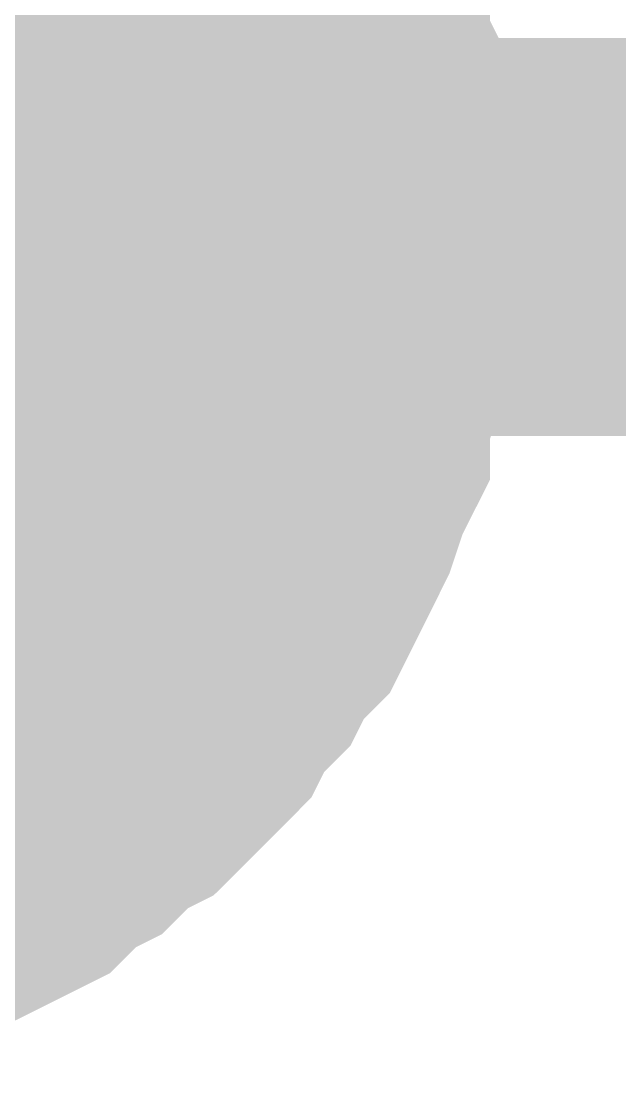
# Model space of a CAD drawing. Header units: inches. Extents: x 0 to 16.9, y 0 to 11.7.
# Drawn here: x 7.09354 to 7.1113, y 1.67719 to 1.7084 of the extents above; entities that cross this region are included whole.
import ezdxf

# ---------------------------------------------------------------- set-up
doc = ezdxf.new("R2010")
doc.units = ezdxf.units.IN
doc.header["$MEASUREMENT"] = 0
doc.layers.add('Sheet', color=255, linetype='Continuous')

msp = doc.modelspace()

# ---------------------------------------------------------------- linework, layer by layer
at = {"layer": 'Sheet'}
msp.add_lwpolyline([(7.071892, 1.702363, 0.02, 0.02, 1), (7.091892, 1.702363, 0.02, 0.02, 1)], format="xyseb", close=True, dxfattribs=at)
for points in [[(7.091133, 1.720136, 0.0039, 0.0039, 0), (7.091905, 1.71975, 0.0039, 0.0039, 0), (7.092676, 1.719365, 0.0039, 0.0039, 0), (7.093448, 1.718593, 0.0039, 0.0039, 0), (7.094219, 1.718207, 0.0039, 0.0039, 0), (7.094991, 1.717435, 0.0039, 0.0039, 0), (7.095762, 1.717049, 0.0039, 0.0039, 0), (7.096534, 1.716278, 0.0039, 0.0039, 0), (7.097305, 1.715506, 0.0039, 0.0039, 0), (7.097691, 1.714734, 0.0039, 0.0039, 0), (7.098463, 1.713963, 0.0039, 0.0039, 0), (7.098848, 1.713191, 0.0039, 0.0039, 0), (7.09962, 1.712419, 0.0039, 0.0039, 0), (7.100006, 1.711647, 0.0039, 0.0039, 0), (7.100392, 1.710876, 0.0039, 0.0039, 0), (7.100777, 1.709718, 0.0039, 0.0039, 0), (7.101163, 1.708946, 0.0039, 0.0039, 0), (7.101549, 1.708175, 0.0039, 0.0039, 0), (7.101549, 1.707017, 0.0039, 0.0039, 0), (7.101935, 1.706245, 0.0039, 0.0039, 0), (7.101935, 1.705088, 0.0039, 0.0039, 0), (7.10232, 1.70393, 0.0039, 0.0039, 0), (7.10232, 1.703159, 0.0039, 0.0039, 0), (7.10232, 1.702001, 0.0039, 0.0039, 0)], [(7.091133, 1.720136, 0.0039, 0.0039, 0), (7.091905, 1.71975, 0.0039, 0.0039, 0), (7.092676, 1.719365, 0.0039, 0.0039, 0), (7.093448, 1.718593, 0.0039, 0.0039, 0), (7.094219, 1.718207, 0.0039, 0.0039, 0), (7.094991, 1.717435, 0.0039, 0.0039, 0), (7.095762, 1.717049, 0.0039, 0.0039, 0), (7.096534, 1.716278, 0.0039, 0.0039, 0), (7.097305, 1.715506, 0.0039, 0.0039, 0), (7.097691, 1.714734, 0.0039, 0.0039, 0), (7.098463, 1.713963, 0.0039, 0.0039, 0), (7.098848, 1.713191, 0.0039, 0.0039, 0), (7.09962, 1.712419, 0.0039, 0.0039, 0), (7.100006, 1.711647, 0.0039, 0.0039, 0), (7.100392, 1.710876, 0.0039, 0.0039, 0), (7.100777, 1.709718, 0.0039, 0.0039, 0), (7.101163, 1.708946, 0.0039, 0.0039, 0), (7.101549, 1.708175, 0.0039, 0.0039, 0), (7.101549, 1.707017, 0.0039, 0.0039, 0), (7.101935, 1.706245, 0.0039, 0.0039, 0), (7.101935, 1.705088, 0.0039, 0.0039, 0), (7.10232, 1.70393, 0.0039, 0.0039, 0), (7.10232, 1.703159, 0.0039, 0.0039, 0), (7.10232, 1.702001, 0.0039, 0.0039, 0)], [(7.091133, 1.720136, 0.0039, 0.0039, 0), (7.091905, 1.71975, 0.0039, 0.0039, 0), (7.092676, 1.719365, 0.0039, 0.0039, 0), (7.093448, 1.718593, 0.0039, 0.0039, 0), (7.094219, 1.718207, 0.0039, 0.0039, 0), (7.094991, 1.717435, 0.0039, 0.0039, 0), (7.095762, 1.717049, 0.0039, 0.0039, 0), (7.096534, 1.716278, 0.0039, 0.0039, 0), (7.097305, 1.715506, 0.0039, 0.0039, 0), (7.097691, 1.714734, 0.0039, 0.0039, 0), (7.098463, 1.713963, 0.0039, 0.0039, 0), (7.098848, 1.713191, 0.0039, 0.0039, 0), (7.09962, 1.712419, 0.0039, 0.0039, 0), (7.100006, 1.711647, 0.0039, 0.0039, 0), (7.100392, 1.710876, 0.0039, 0.0039, 0), (7.100777, 1.709718, 0.0039, 0.0039, 0), (7.101163, 1.708946, 0.0039, 0.0039, 0), (7.101549, 1.708175, 0.0039, 0.0039, 0), (7.101549, 1.707017, 0.0039, 0.0039, 0), (7.101935, 1.706245, 0.0039, 0.0039, 0), (7.101935, 1.705088, 0.0039, 0.0039, 0), (7.10232, 1.70393, 0.0039, 0.0039, 0), (7.10232, 1.703159, 0.0039, 0.0039, 0), (7.10232, 1.702001, 0.0039, 0.0039, 0)], [(7.091133, 1.720136, 0.0039, 0.0039, 0), (7.091905, 1.71975, 0.0039, 0.0039, 0), (7.092676, 1.719365, 0.0039, 0.0039, 0), (7.093448, 1.718593, 0.0039, 0.0039, 0), (7.094219, 1.718207, 0.0039, 0.0039, 0), (7.094991, 1.717435, 0.0039, 0.0039, 0), (7.095762, 1.717049, 0.0039, 0.0039, 0), (7.096534, 1.716278, 0.0039, 0.0039, 0), (7.097305, 1.715506, 0.0039, 0.0039, 0), (7.097691, 1.714734, 0.0039, 0.0039, 0), (7.098463, 1.713963, 0.0039, 0.0039, 0), (7.098848, 1.713191, 0.0039, 0.0039, 0), (7.09962, 1.712419, 0.0039, 0.0039, 0), (7.100006, 1.711647, 0.0039, 0.0039, 0), (7.100392, 1.710876, 0.0039, 0.0039, 0), (7.100777, 1.709718, 0.0039, 0.0039, 0), (7.101163, 1.708946, 0.0039, 0.0039, 0), (7.101549, 1.708175, 0.0039, 0.0039, 0), (7.101549, 1.707017, 0.0039, 0.0039, 0), (7.101935, 1.706245, 0.0039, 0.0039, 0), (7.101935, 1.705088, 0.0039, 0.0039, 0), (7.10232, 1.70393, 0.0039, 0.0039, 0), (7.10232, 1.703159, 0.0039, 0.0039, 0), (7.10232, 1.702001, 0.0039, 0.0039, 0)], [(7.091133, 1.720136, 0.0039, 0.0039, 0), (7.091905, 1.71975, 0.0039, 0.0039, 0), (7.092676, 1.719365, 0.0039, 0.0039, 0), (7.093448, 1.718593, 0.0039, 0.0039, 0), (7.094219, 1.718207, 0.0039, 0.0039, 0), (7.094991, 1.717435, 0.0039, 0.0039, 0), (7.095762, 1.717049, 0.0039, 0.0039, 0), (7.096534, 1.716278, 0.0039, 0.0039, 0), (7.097305, 1.715506, 0.0039, 0.0039, 0), (7.097691, 1.714734, 0.0039, 0.0039, 0), (7.098463, 1.713963, 0.0039, 0.0039, 0), (7.098848, 1.713191, 0.0039, 0.0039, 0), (7.09962, 1.712419, 0.0039, 0.0039, 0), (7.100006, 1.711647, 0.0039, 0.0039, 0), (7.100392, 1.710876, 0.0039, 0.0039, 0), (7.100777, 1.709718, 0.0039, 0.0039, 0), (7.101163, 1.708946, 0.0039, 0.0039, 0), (7.101549, 1.708175, 0.0039, 0.0039, 0), (7.101549, 1.707017, 0.0039, 0.0039, 0), (7.101935, 1.706245, 0.0039, 0.0039, 0), (7.101935, 1.705088, 0.0039, 0.0039, 0), (7.10232, 1.70393, 0.0039, 0.0039, 0), (7.10232, 1.703159, 0.0039, 0.0039, 0), (7.10232, 1.702001, 0.0039, 0.0039, 0)], [(7.091133, 1.720136, 0.0039, 0.0039, 0), (7.091905, 1.71975, 0.0039, 0.0039, 0), (7.092676, 1.719365, 0.0039, 0.0039, 0), (7.093448, 1.718593, 0.0039, 0.0039, 0), (7.094219, 1.718207, 0.0039, 0.0039, 0), (7.094991, 1.717435, 0.0039, 0.0039, 0), (7.095762, 1.717049, 0.0039, 0.0039, 0), (7.096534, 1.716278, 0.0039, 0.0039, 0), (7.097305, 1.715506, 0.0039, 0.0039, 0), (7.097691, 1.714734, 0.0039, 0.0039, 0), (7.098463, 1.713963, 0.0039, 0.0039, 0), (7.098848, 1.713191, 0.0039, 0.0039, 0), (7.09962, 1.712419, 0.0039, 0.0039, 0), (7.100006, 1.711647, 0.0039, 0.0039, 0), (7.100392, 1.710876, 0.0039, 0.0039, 0), (7.100777, 1.709718, 0.0039, 0.0039, 0), (7.101163, 1.708946, 0.0039, 0.0039, 0), (7.101549, 1.708175, 0.0039, 0.0039, 0), (7.101549, 1.707017, 0.0039, 0.0039, 0), (7.101935, 1.706245, 0.0039, 0.0039, 0), (7.101935, 1.705088, 0.0039, 0.0039, 0), (7.10232, 1.70393, 0.0039, 0.0039, 0), (7.10232, 1.703159, 0.0039, 0.0039, 0), (7.10232, 1.702001, 0.0039, 0.0039, 0)], [(7.091133, 1.720136, 0.0039, 0.0039, 0), (7.091905, 1.71975, 0.0039, 0.0039, 0), (7.092676, 1.719365, 0.0039, 0.0039, 0), (7.093448, 1.718593, 0.0039, 0.0039, 0), (7.094219, 1.718207, 0.0039, 0.0039, 0), (7.094991, 1.717435, 0.0039, 0.0039, 0), (7.095762, 1.717049, 0.0039, 0.0039, 0), (7.096534, 1.716278, 0.0039, 0.0039, 0), (7.097305, 1.715506, 0.0039, 0.0039, 0), (7.097691, 1.714734, 0.0039, 0.0039, 0), (7.098463, 1.713963, 0.0039, 0.0039, 0), (7.098848, 1.713191, 0.0039, 0.0039, 0), (7.09962, 1.712419, 0.0039, 0.0039, 0), (7.100006, 1.711647, 0.0039, 0.0039, 0), (7.100392, 1.710876, 0.0039, 0.0039, 0), (7.100777, 1.709718, 0.0039, 0.0039, 0), (7.101163, 1.708946, 0.0039, 0.0039, 0), (7.101549, 1.708175, 0.0039, 0.0039, 0), (7.101549, 1.707017, 0.0039, 0.0039, 0), (7.101935, 1.706245, 0.0039, 0.0039, 0), (7.101935, 1.705088, 0.0039, 0.0039, 0), (7.10232, 1.70393, 0.0039, 0.0039, 0), (7.10232, 1.703159, 0.0039, 0.0039, 0), (7.10232, 1.702001, 0.0039, 0.0039, 0)], [(7.097691, 1.714734, 0.0118, 0.0118, 0), (7.098463, 1.713963, 0.0118, 0.0118, 0), (7.098848, 1.713191, 0.0118, 0.0118, 0), (7.09962, 1.712419, 0.0118, 0.0118, 0), (7.100006, 1.711647, 0.0118, 0.0118, 0), (7.100392, 1.710876, 0.0118, 0.0118, 0), (7.100777, 1.709718, 0.0118, 0.0118, 0), (7.101163, 1.708946, 0.0118, 0.0118, 0), (7.101549, 1.708175, 0.0118, 0.0118, 0), (7.101549, 1.707017, 0.0118, 0.0118, 0), (7.101935, 1.706245, 0.0118, 0.0118, 0), (7.101935, 1.705088, 0.0118, 0.0118, 0), (7.10232, 1.70393, 0.0118, 0.0118, 0), (7.10232, 1.703159, 0.0118, 0.0118, 0), (7.10232, 1.702001, 0.0118, 0.0118, 0)], [(7.097691, 1.714734, 0.0118, 0.0118, 0), (7.098463, 1.713963, 0.0118, 0.0118, 0), (7.098848, 1.713191, 0.0118, 0.0118, 0), (7.09962, 1.712419, 0.0118, 0.0118, 0), (7.100006, 1.711647, 0.0118, 0.0118, 0), (7.100392, 1.710876, 0.0118, 0.0118, 0), (7.100777, 1.709718, 0.0118, 0.0118, 0), (7.101163, 1.708946, 0.0118, 0.0118, 0), (7.101549, 1.708175, 0.0118, 0.0118, 0), (7.101549, 1.707017, 0.0118, 0.0118, 0), (7.101935, 1.706245, 0.0118, 0.0118, 0), (7.101935, 1.705088, 0.0118, 0.0118, 0), (7.10232, 1.70393, 0.0118, 0.0118, 0), (7.10232, 1.703159, 0.0118, 0.0118, 0), (7.10232, 1.702001, 0.0118, 0.0118, 0)], [(7.097691, 1.714734, 0.0118, 0.0118, 0), (7.098463, 1.713963, 0.0118, 0.0118, 0), (7.098848, 1.713191, 0.0118, 0.0118, 0), (7.09962, 1.712419, 0.0118, 0.0118, 0), (7.100006, 1.711647, 0.0118, 0.0118, 0), (7.100392, 1.710876, 0.0118, 0.0118, 0), (7.100777, 1.709718, 0.0118, 0.0118, 0), (7.101163, 1.708946, 0.0118, 0.0118, 0), (7.101549, 1.708175, 0.0118, 0.0118, 0), (7.101549, 1.707017, 0.0118, 0.0118, 0), (7.101935, 1.706245, 0.0118, 0.0118, 0), (7.101935, 1.705088, 0.0118, 0.0118, 0), (7.10232, 1.70393, 0.0118, 0.0118, 0), (7.10232, 1.703159, 0.0118, 0.0118, 0), (7.10232, 1.702001, 0.0118, 0.0118, 0)], [(7.097691, 1.714734, 0.0118, 0.0118, 0), (7.098463, 1.713963, 0.0118, 0.0118, 0), (7.098848, 1.713191, 0.0118, 0.0118, 0), (7.09962, 1.712419, 0.0118, 0.0118, 0), (7.100006, 1.711647, 0.0118, 0.0118, 0), (7.100392, 1.710876, 0.0118, 0.0118, 0), (7.100777, 1.709718, 0.0118, 0.0118, 0), (7.101163, 1.708946, 0.0118, 0.0118, 0), (7.101549, 1.708175, 0.0118, 0.0118, 0), (7.101549, 1.707017, 0.0118, 0.0118, 0), (7.101935, 1.706245, 0.0118, 0.0118, 0), (7.101935, 1.705088, 0.0118, 0.0118, 0), (7.10232, 1.70393, 0.0118, 0.0118, 0), (7.10232, 1.703159, 0.0118, 0.0118, 0), (7.10232, 1.702001, 0.0118, 0.0118, 0)], [(7.097691, 1.714734, 0.0118, 0.0118, 0), (7.098463, 1.713963, 0.0118, 0.0118, 0), (7.098848, 1.713191, 0.0118, 0.0118, 0), (7.09962, 1.712419, 0.0118, 0.0118, 0), (7.100006, 1.711647, 0.0118, 0.0118, 0), (7.100392, 1.710876, 0.0118, 0.0118, 0), (7.100777, 1.709718, 0.0118, 0.0118, 0), (7.101163, 1.708946, 0.0118, 0.0118, 0), (7.101549, 1.708175, 0.0118, 0.0118, 0), (7.101549, 1.707017, 0.0118, 0.0118, 0), (7.101935, 1.706245, 0.0118, 0.0118, 0), (7.101935, 1.705088, 0.0118, 0.0118, 0), (7.10232, 1.70393, 0.0118, 0.0118, 0), (7.10232, 1.703159, 0.0118, 0.0118, 0), (7.10232, 1.702001, 0.0118, 0.0118, 0)], [(7.097691, 1.714734, 0.0118, 0.0118, 0), (7.098463, 1.713963, 0.0118, 0.0118, 0), (7.098848, 1.713191, 0.0118, 0.0118, 0), (7.09962, 1.712419, 0.0118, 0.0118, 0), (7.100006, 1.711647, 0.0118, 0.0118, 0), (7.100392, 1.710876, 0.0118, 0.0118, 0), (7.100777, 1.709718, 0.0118, 0.0118, 0), (7.101163, 1.708946, 0.0118, 0.0118, 0), (7.101549, 1.708175, 0.0118, 0.0118, 0), (7.101549, 1.707017, 0.0118, 0.0118, 0), (7.101935, 1.706245, 0.0118, 0.0118, 0), (7.101935, 1.705088, 0.0118, 0.0118, 0), (7.10232, 1.70393, 0.0118, 0.0118, 0), (7.10232, 1.703159, 0.0118, 0.0118, 0), (7.10232, 1.702001, 0.0118, 0.0118, 0)], [(7.097691, 1.714734, 0.0118, 0.0118, 0), (7.098463, 1.713963, 0.0118, 0.0118, 0), (7.098848, 1.713191, 0.0118, 0.0118, 0), (7.09962, 1.712419, 0.0118, 0.0118, 0), (7.100006, 1.711647, 0.0118, 0.0118, 0), (7.100392, 1.710876, 0.0118, 0.0118, 0), (7.100777, 1.709718, 0.0118, 0.0118, 0), (7.101163, 1.708946, 0.0118, 0.0118, 0), (7.101549, 1.708175, 0.0118, 0.0118, 0), (7.101549, 1.707017, 0.0118, 0.0118, 0), (7.101935, 1.706245, 0.0118, 0.0118, 0), (7.101935, 1.705088, 0.0118, 0.0118, 0), (7.10232, 1.70393, 0.0118, 0.0118, 0), (7.10232, 1.703159, 0.0118, 0.0118, 0), (7.10232, 1.702001, 0.0118, 0.0118, 0)], [(7.282473, 1.702001, 0.0118, 0.0118, 0), (7.082261, 1.702001, 0.0118, 0.0118, 0)], [(7.10232, 1.702001, 0.0118, 0.0118, 0), (7.10232, 1.700844, 0.0118, 0.0118, 0), (7.10232, 1.700072, 0.0118, 0.0118, 0), (7.101935, 1.698914, 0.0118, 0.0118, 0), (7.101935, 1.698143, 0.0118, 0.0118, 0), (7.101549, 1.696985, 0.0118, 0.0118, 0), (7.101549, 1.696213, 0.0118, 0.0118, 0), (7.101163, 1.695442, 0.0118, 0.0118, 0), (7.100777, 1.694284, 0.0118, 0.0118, 0), (7.100392, 1.693512, 0.0118, 0.0118, 0), (7.100006, 1.692741, 0.0118, 0.0118, 0), (7.09962, 1.691969, 0.0118, 0.0118, 0), (7.098848, 1.691197, 0.0118, 0.0118, 0), (7.098463, 1.690425, 0.0118, 0.0118, 0), (7.097691, 1.689654, 0.0118, 0.0118, 0), (7.097305, 1.688882, 0.0118, 0.0118, 0), (7.096534, 1.68811, 0.0118, 0.0118, 0), (7.095762, 1.687339, 0.0118, 0.0118, 0), (7.094991, 1.686953, 0.0118, 0.0118, 0), (7.094219, 1.686181, 0.0118, 0.0118, 0), (7.093448, 1.685795, 0.0118, 0.0118, 0), (7.092676, 1.685024, 0.0118, 0.0118, 0), (7.091905, 1.684638, 0.0118, 0.0118, 0), (7.091133, 1.684252, 0.0118, 0.0118, 0), (7.089976, 1.683866, 0.0118, 0.0118, 0), (7.089204, 1.68348, 0.0118, 0.0118, 0), (7.088433, 1.683094, 0.0118, 0.0118, 0), (7.087275, 1.683094, 0.0118, 0.0118, 0)], [(7.10232, 1.702001, 0.0118, 0.0118, 0), (7.10232, 1.700844, 0.0118, 0.0118, 0), (7.10232, 1.700072, 0.0118, 0.0118, 0), (7.101935, 1.698914, 0.0118, 0.0118, 0), (7.101935, 1.698143, 0.0118, 0.0118, 0), (7.101549, 1.696985, 0.0118, 0.0118, 0), (7.101549, 1.696213, 0.0118, 0.0118, 0), (7.101163, 1.695442, 0.0118, 0.0118, 0), (7.100777, 1.694284, 0.0118, 0.0118, 0), (7.100392, 1.693512, 0.0118, 0.0118, 0), (7.100006, 1.692741, 0.0118, 0.0118, 0), (7.09962, 1.691969, 0.0118, 0.0118, 0), (7.098848, 1.691197, 0.0118, 0.0118, 0), (7.098463, 1.690425, 0.0118, 0.0118, 0), (7.097691, 1.689654, 0.0118, 0.0118, 0), (7.097305, 1.688882, 0.0118, 0.0118, 0), (7.096534, 1.68811, 0.0118, 0.0118, 0), (7.095762, 1.687339, 0.0118, 0.0118, 0), (7.094991, 1.686953, 0.0118, 0.0118, 0), (7.094219, 1.686181, 0.0118, 0.0118, 0), (7.093448, 1.685795, 0.0118, 0.0118, 0), (7.092676, 1.685024, 0.0118, 0.0118, 0), (7.091905, 1.684638, 0.0118, 0.0118, 0), (7.091133, 1.684252, 0.0118, 0.0118, 0), (7.089976, 1.683866, 0.0118, 0.0118, 0), (7.089204, 1.68348, 0.0118, 0.0118, 0), (7.088433, 1.683094, 0.0118, 0.0118, 0), (7.087275, 1.683094, 0.0118, 0.0118, 0)], [(7.10232, 1.702001, 0.0118, 0.0118, 0), (7.10232, 1.700844, 0.0118, 0.0118, 0), (7.10232, 1.700072, 0.0118, 0.0118, 0), (7.101935, 1.698914, 0.0118, 0.0118, 0), (7.101935, 1.698143, 0.0118, 0.0118, 0), (7.101549, 1.696985, 0.0118, 0.0118, 0), (7.101549, 1.696213, 0.0118, 0.0118, 0), (7.101163, 1.695442, 0.0118, 0.0118, 0), (7.100777, 1.694284, 0.0118, 0.0118, 0), (7.100392, 1.693512, 0.0118, 0.0118, 0), (7.100006, 1.692741, 0.0118, 0.0118, 0), (7.09962, 1.691969, 0.0118, 0.0118, 0), (7.098848, 1.691197, 0.0118, 0.0118, 0), (7.098463, 1.690425, 0.0118, 0.0118, 0), (7.097691, 1.689654, 0.0118, 0.0118, 0), (7.097305, 1.688882, 0.0118, 0.0118, 0), (7.096534, 1.68811, 0.0118, 0.0118, 0), (7.095762, 1.687339, 0.0118, 0.0118, 0), (7.094991, 1.686953, 0.0118, 0.0118, 0), (7.094219, 1.686181, 0.0118, 0.0118, 0), (7.093448, 1.685795, 0.0118, 0.0118, 0), (7.092676, 1.685024, 0.0118, 0.0118, 0), (7.091905, 1.684638, 0.0118, 0.0118, 0), (7.091133, 1.684252, 0.0118, 0.0118, 0), (7.089976, 1.683866, 0.0118, 0.0118, 0), (7.089204, 1.68348, 0.0118, 0.0118, 0), (7.088433, 1.683094, 0.0118, 0.0118, 0), (7.087275, 1.683094, 0.0118, 0.0118, 0)], [(7.10232, 1.702001, 0.0118, 0.0118, 0), (7.10232, 1.700844, 0.0118, 0.0118, 0), (7.10232, 1.700072, 0.0118, 0.0118, 0), (7.101935, 1.698914, 0.0118, 0.0118, 0), (7.101935, 1.698143, 0.0118, 0.0118, 0), (7.101549, 1.696985, 0.0118, 0.0118, 0), (7.101549, 1.696213, 0.0118, 0.0118, 0), (7.101163, 1.695442, 0.0118, 0.0118, 0), (7.100777, 1.694284, 0.0118, 0.0118, 0), (7.100392, 1.693512, 0.0118, 0.0118, 0), (7.100006, 1.692741, 0.0118, 0.0118, 0), (7.09962, 1.691969, 0.0118, 0.0118, 0), (7.098848, 1.691197, 0.0118, 0.0118, 0), (7.098463, 1.690425, 0.0118, 0.0118, 0), (7.097691, 1.689654, 0.0118, 0.0118, 0), (7.097305, 1.688882, 0.0118, 0.0118, 0), (7.096534, 1.68811, 0.0118, 0.0118, 0), (7.095762, 1.687339, 0.0118, 0.0118, 0), (7.094991, 1.686953, 0.0118, 0.0118, 0), (7.094219, 1.686181, 0.0118, 0.0118, 0), (7.093448, 1.685795, 0.0118, 0.0118, 0), (7.092676, 1.685024, 0.0118, 0.0118, 0), (7.091905, 1.684638, 0.0118, 0.0118, 0), (7.091133, 1.684252, 0.0118, 0.0118, 0), (7.089976, 1.683866, 0.0118, 0.0118, 0), (7.089204, 1.68348, 0.0118, 0.0118, 0), (7.088433, 1.683094, 0.0118, 0.0118, 0), (7.087275, 1.683094, 0.0118, 0.0118, 0)], [(7.10232, 1.702001, 0.0118, 0.0118, 0), (7.10232, 1.700844, 0.0118, 0.0118, 0), (7.10232, 1.700072, 0.0118, 0.0118, 0), (7.101935, 1.698914, 0.0118, 0.0118, 0), (7.101935, 1.698143, 0.0118, 0.0118, 0), (7.101549, 1.696985, 0.0118, 0.0118, 0), (7.101549, 1.696213, 0.0118, 0.0118, 0), (7.101163, 1.695442, 0.0118, 0.0118, 0), (7.100777, 1.694284, 0.0118, 0.0118, 0), (7.100392, 1.693512, 0.0118, 0.0118, 0), (7.100006, 1.692741, 0.0118, 0.0118, 0), (7.09962, 1.691969, 0.0118, 0.0118, 0), (7.098848, 1.691197, 0.0118, 0.0118, 0), (7.098463, 1.690425, 0.0118, 0.0118, 0), (7.097691, 1.689654, 0.0118, 0.0118, 0), (7.097305, 1.688882, 0.0118, 0.0118, 0), (7.096534, 1.68811, 0.0118, 0.0118, 0), (7.095762, 1.687339, 0.0118, 0.0118, 0), (7.094991, 1.686953, 0.0118, 0.0118, 0), (7.094219, 1.686181, 0.0118, 0.0118, 0), (7.093448, 1.685795, 0.0118, 0.0118, 0), (7.092676, 1.685024, 0.0118, 0.0118, 0), (7.091905, 1.684638, 0.0118, 0.0118, 0), (7.091133, 1.684252, 0.0118, 0.0118, 0), (7.089976, 1.683866, 0.0118, 0.0118, 0), (7.089204, 1.68348, 0.0118, 0.0118, 0), (7.088433, 1.683094, 0.0118, 0.0118, 0), (7.087275, 1.683094, 0.0118, 0.0118, 0)], [(7.10232, 1.702001, 0.0118, 0.0118, 0), (7.10232, 1.700844, 0.0118, 0.0118, 0), (7.10232, 1.700072, 0.0118, 0.0118, 0), (7.101935, 1.698914, 0.0118, 0.0118, 0), (7.101935, 1.698143, 0.0118, 0.0118, 0), (7.101549, 1.696985, 0.0118, 0.0118, 0), (7.101549, 1.696213, 0.0118, 0.0118, 0), (7.101163, 1.695442, 0.0118, 0.0118, 0), (7.100777, 1.694284, 0.0118, 0.0118, 0), (7.100392, 1.693512, 0.0118, 0.0118, 0), (7.100006, 1.692741, 0.0118, 0.0118, 0), (7.09962, 1.691969, 0.0118, 0.0118, 0), (7.098848, 1.691197, 0.0118, 0.0118, 0), (7.098463, 1.690425, 0.0118, 0.0118, 0), (7.097691, 1.689654, 0.0118, 0.0118, 0), (7.097305, 1.688882, 0.0118, 0.0118, 0), (7.096534, 1.68811, 0.0118, 0.0118, 0), (7.095762, 1.687339, 0.0118, 0.0118, 0), (7.094991, 1.686953, 0.0118, 0.0118, 0), (7.094219, 1.686181, 0.0118, 0.0118, 0), (7.093448, 1.685795, 0.0118, 0.0118, 0), (7.092676, 1.685024, 0.0118, 0.0118, 0), (7.091905, 1.684638, 0.0118, 0.0118, 0), (7.091133, 1.684252, 0.0118, 0.0118, 0), (7.089976, 1.683866, 0.0118, 0.0118, 0), (7.089204, 1.68348, 0.0118, 0.0118, 0), (7.088433, 1.683094, 0.0118, 0.0118, 0), (7.087275, 1.683094, 0.0118, 0.0118, 0)], [(7.10232, 1.702001, 0.0118, 0.0118, 0), (7.10232, 1.700844, 0.0118, 0.0118, 0), (7.10232, 1.700072, 0.0118, 0.0118, 0), (7.101935, 1.698914, 0.0118, 0.0118, 0), (7.101935, 1.698143, 0.0118, 0.0118, 0), (7.101549, 1.696985, 0.0118, 0.0118, 0), (7.101549, 1.696213, 0.0118, 0.0118, 0), (7.101163, 1.695442, 0.0118, 0.0118, 0), (7.100777, 1.694284, 0.0118, 0.0118, 0), (7.100392, 1.693512, 0.0118, 0.0118, 0), (7.100006, 1.692741, 0.0118, 0.0118, 0), (7.09962, 1.691969, 0.0118, 0.0118, 0), (7.098848, 1.691197, 0.0118, 0.0118, 0), (7.098463, 1.690425, 0.0118, 0.0118, 0), (7.097691, 1.689654, 0.0118, 0.0118, 0), (7.097305, 1.688882, 0.0118, 0.0118, 0), (7.096534, 1.68811, 0.0118, 0.0118, 0), (7.095762, 1.687339, 0.0118, 0.0118, 0), (7.094991, 1.686953, 0.0118, 0.0118, 0), (7.094219, 1.686181, 0.0118, 0.0118, 0), (7.093448, 1.685795, 0.0118, 0.0118, 0), (7.092676, 1.685024, 0.0118, 0.0118, 0), (7.091905, 1.684638, 0.0118, 0.0118, 0), (7.091133, 1.684252, 0.0118, 0.0118, 0), (7.089976, 1.683866, 0.0118, 0.0118, 0), (7.089204, 1.68348, 0.0118, 0.0118, 0), (7.088433, 1.683094, 0.0118, 0.0118, 0), (7.087275, 1.683094, 0.0118, 0.0118, 0)], [(7.10232, 1.702001, 0.0118, 0.0118, 0), (7.10232, 1.702001, 0.0118, 0.0118, 0), (7.10232, 1.702001, 0.0118, 0.0118, 0), (7.10232, 1.702001, 0.0118, 0.0118, 0), (7.10232, 1.702001, 0.0118, 0.0118, 0), (7.10232, 1.702001, 0.0118, 0.0118, 0), (7.10232, 1.702001, 0.0118, 0.0118, 0), (7.10232, 1.702001, 0.0118, 0.0118, 0), (7.10232, 1.702001, 0.0118, 0.0118, 0), (7.10232, 1.702001, 0.0118, 0.0118, 0), (7.10232, 1.702001, 0.0118, 0.0118, 0), (7.10232, 1.702001, 0.0118, 0.0118, 0), (7.10232, 1.702001, 0.0118, 0.0118, 0), (7.10232, 1.702001, 0.0118, 0.0118, 0), (7.10232, 1.702001, 0.0118, 0.0118, 0), (7.10232, 1.702001, 0.0118, 0.0118, 0), (7.10232, 1.702001, 0.0118, 0.0118, 0), (7.10232, 1.702001, 0.0118, 0.0118, 0), (7.10232, 1.702001, 0.0118, 0.0118, 0), (7.10232, 1.702001, 0.0118, 0.0118, 0), (7.10232, 1.702001, 0.0118, 0.0118, 0), (7.10232, 1.702001, 0.0118, 0.0118, 0), (7.10232, 1.702001, 0.0118, 0.0118, 0), (7.10232, 1.702001, 0.0118, 0.0118, 0), (7.10232, 1.702001, 0.0118, 0.0118, 0), (7.10232, 1.702001, 0.0118, 0.0118, 0), (7.10232, 1.702001, 0.0118, 0.0118, 0), (7.10232, 1.702001, 0.0118, 0.0118, 0), (7.10232, 1.702001, 0.0118, 0.0118, 0), (7.10232, 1.702001, 0.0118, 0.0118, 0), (7.10232, 1.702001, 0.0118, 0.0118, 0), (7.10232, 1.702001, 0.0118, 0.0118, 0), (7.10232, 1.702001, 0.0118, 0.0118, 0)], [(7.10232, 1.702001, 0.0118, 0.0118, 0), (7.10232, 1.702001, 0.0118, 0.0118, 0)], [(7.10232, 1.702001, 0.0118, 0.0118, 0), (7.10232, 1.702001, 0.0118, 0.0118, 0), (7.10232, 1.702001, 0.0118, 0.0118, 0), (7.10232, 1.702001, 0.0118, 0.0118, 0), (7.10232, 1.702001, 0.0118, 0.0118, 0), (7.10232, 1.702001, 0.0118, 0.0118, 0), (7.10232, 1.702001, 0.0118, 0.0118, 0), (7.10232, 1.702001, 0.0118, 0.0118, 0), (7.10232, 1.702001, 0.0118, 0.0118, 0), (7.10232, 1.702001, 0.0118, 0.0118, 0), (7.10232, 1.702001, 0.0118, 0.0118, 0), (7.10232, 1.702001, 0.0118, 0.0118, 0), (7.10232, 1.702001, 0.0118, 0.0118, 0), (7.10232, 1.702001, 0.0118, 0.0118, 0), (7.10232, 1.702001, 0.0118, 0.0118, 0), (7.10232, 1.702001, 0.0118, 0.0118, 0), (7.10232, 1.702001, 0.0118, 0.0118, 0), (7.10232, 1.702001, 0.0118, 0.0118, 0), (7.10232, 1.702001, 0.0118, 0.0118, 0), (7.10232, 1.702001, 0.0118, 0.0118, 0), (7.10232, 1.702001, 0.0118, 0.0118, 0), (7.10232, 1.702001, 0.0118, 0.0118, 0), (7.10232, 1.702001, 0.0118, 0.0118, 0), (7.10232, 1.702001, 0.0118, 0.0118, 0), (7.10232, 1.702001, 0.0118, 0.0118, 0), (7.10232, 1.702001, 0.0118, 0.0118, 0), (7.10232, 1.702001, 0.0118, 0.0118, 0), (7.10232, 1.702001, 0.0118, 0.0118, 0), (7.10232, 1.702001, 0.0118, 0.0118, 0), (7.10232, 1.702001, 0.0118, 0.0118, 0), (7.10232, 1.702001, 0.0118, 0.0118, 0), (7.10232, 1.702001, 0.0118, 0.0118, 0), (7.10232, 1.702001, 0.0118, 0.0118, 0)], [(7.10232, 1.702001, 0.0118, 0.0118, 0), (7.10232, 1.702001, 0.0118, 0.0118, 0)], [(7.10232, 1.702001, 0.0118, 0.0118, 0), (7.10232, 1.702001, 0.0118, 0.0118, 0), (7.10232, 1.702001, 0.0118, 0.0118, 0), (7.10232, 1.702001, 0.0118, 0.0118, 0), (7.10232, 1.702001, 0.0118, 0.0118, 0), (7.10232, 1.702001, 0.0118, 0.0118, 0), (7.10232, 1.702001, 0.0118, 0.0118, 0), (7.10232, 1.702001, 0.0118, 0.0118, 0), (7.10232, 1.702001, 0.0118, 0.0118, 0), (7.10232, 1.702001, 0.0118, 0.0118, 0), (7.10232, 1.702001, 0.0118, 0.0118, 0), (7.10232, 1.702001, 0.0118, 0.0118, 0), (7.10232, 1.702001, 0.0118, 0.0118, 0), (7.10232, 1.702001, 0.0118, 0.0118, 0), (7.10232, 1.702001, 0.0118, 0.0118, 0), (7.10232, 1.702001, 0.0118, 0.0118, 0), (7.10232, 1.702001, 0.0118, 0.0118, 0), (7.10232, 1.702001, 0.0118, 0.0118, 0), (7.10232, 1.702001, 0.0118, 0.0118, 0), (7.10232, 1.702001, 0.0118, 0.0118, 0), (7.10232, 1.702001, 0.0118, 0.0118, 0), (7.10232, 1.702001, 0.0118, 0.0118, 0), (7.10232, 1.702001, 0.0118, 0.0118, 0), (7.10232, 1.702001, 0.0118, 0.0118, 0), (7.10232, 1.702001, 0.0118, 0.0118, 0), (7.10232, 1.702001, 0.0118, 0.0118, 0), (7.10232, 1.702001, 0.0118, 0.0118, 0), (7.10232, 1.702001, 0.0118, 0.0118, 0), (7.10232, 1.702001, 0.0118, 0.0118, 0), (7.10232, 1.702001, 0.0118, 0.0118, 0), (7.10232, 1.702001, 0.0118, 0.0118, 0), (7.10232, 1.702001, 0.0118, 0.0118, 0), (7.10232, 1.702001, 0.0118, 0.0118, 0)], [(7.10232, 1.702001, 0.0118, 0.0118, 0), (7.10232, 1.702001, 0.0118, 0.0118, 0)], [(7.10232, 1.702001, 0.0118, 0.0118, 0), (7.10232, 1.702001, 0.0118, 0.0118, 0), (7.10232, 1.702001, 0.0118, 0.0118, 0), (7.10232, 1.702001, 0.0118, 0.0118, 0), (7.10232, 1.702001, 0.0118, 0.0118, 0), (7.10232, 1.702001, 0.0118, 0.0118, 0), (7.10232, 1.702001, 0.0118, 0.0118, 0), (7.10232, 1.702001, 0.0118, 0.0118, 0), (7.10232, 1.702001, 0.0118, 0.0118, 0), (7.10232, 1.702001, 0.0118, 0.0118, 0), (7.10232, 1.702001, 0.0118, 0.0118, 0), (7.10232, 1.702001, 0.0118, 0.0118, 0), (7.10232, 1.702001, 0.0118, 0.0118, 0), (7.10232, 1.702001, 0.0118, 0.0118, 0), (7.10232, 1.702001, 0.0118, 0.0118, 0), (7.10232, 1.702001, 0.0118, 0.0118, 0), (7.10232, 1.702001, 0.0118, 0.0118, 0), (7.10232, 1.702001, 0.0118, 0.0118, 0), (7.10232, 1.702001, 0.0118, 0.0118, 0), (7.10232, 1.702001, 0.0118, 0.0118, 0), (7.10232, 1.702001, 0.0118, 0.0118, 0), (7.10232, 1.702001, 0.0118, 0.0118, 0), (7.10232, 1.702001, 0.0118, 0.0118, 0), (7.10232, 1.702001, 0.0118, 0.0118, 0), (7.10232, 1.702001, 0.0118, 0.0118, 0), (7.10232, 1.702001, 0.0118, 0.0118, 0), (7.10232, 1.702001, 0.0118, 0.0118, 0), (7.10232, 1.702001, 0.0118, 0.0118, 0), (7.10232, 1.702001, 0.0118, 0.0118, 0), (7.10232, 1.702001, 0.0118, 0.0118, 0), (7.10232, 1.702001, 0.0118, 0.0118, 0), (7.10232, 1.702001, 0.0118, 0.0118, 0), (7.10232, 1.702001, 0.0118, 0.0118, 0)], [(7.10232, 1.702001, 0.0118, 0.0118, 0), (7.10232, 1.702001, 0.0118, 0.0118, 0)], [(7.10232, 1.702001, 0.0118, 0.0118, 0), (7.10232, 1.702001, 0.0118, 0.0118, 0), (7.10232, 1.702001, 0.0118, 0.0118, 0), (7.10232, 1.702001, 0.0118, 0.0118, 0), (7.10232, 1.702001, 0.0118, 0.0118, 0), (7.10232, 1.702001, 0.0118, 0.0118, 0), (7.10232, 1.702001, 0.0118, 0.0118, 0), (7.10232, 1.702001, 0.0118, 0.0118, 0), (7.10232, 1.702001, 0.0118, 0.0118, 0), (7.10232, 1.702001, 0.0118, 0.0118, 0), (7.10232, 1.702001, 0.0118, 0.0118, 0), (7.10232, 1.702001, 0.0118, 0.0118, 0), (7.10232, 1.702001, 0.0118, 0.0118, 0), (7.10232, 1.702001, 0.0118, 0.0118, 0), (7.10232, 1.702001, 0.0118, 0.0118, 0), (7.10232, 1.702001, 0.0118, 0.0118, 0), (7.10232, 1.702001, 0.0118, 0.0118, 0), (7.10232, 1.702001, 0.0118, 0.0118, 0), (7.10232, 1.702001, 0.0118, 0.0118, 0), (7.10232, 1.702001, 0.0118, 0.0118, 0), (7.10232, 1.702001, 0.0118, 0.0118, 0), (7.10232, 1.702001, 0.0118, 0.0118, 0), (7.10232, 1.702001, 0.0118, 0.0118, 0), (7.10232, 1.702001, 0.0118, 0.0118, 0), (7.10232, 1.702001, 0.0118, 0.0118, 0), (7.10232, 1.702001, 0.0118, 0.0118, 0), (7.10232, 1.702001, 0.0118, 0.0118, 0), (7.10232, 1.702001, 0.0118, 0.0118, 0), (7.10232, 1.702001, 0.0118, 0.0118, 0), (7.10232, 1.702001, 0.0118, 0.0118, 0), (7.10232, 1.702001, 0.0118, 0.0118, 0), (7.10232, 1.702001, 0.0118, 0.0118, 0), (7.10232, 1.702001, 0.0118, 0.0118, 0)], [(7.10232, 1.702001, 0.0118, 0.0118, 0), (7.10232, 1.702001, 0.0118, 0.0118, 0)], [(7.10232, 1.702001, 0.0118, 0.0118, 0), (7.10232, 1.702001, 0.0118, 0.0118, 0), (7.10232, 1.702001, 0.0118, 0.0118, 0), (7.10232, 1.702001, 0.0118, 0.0118, 0), (7.10232, 1.702001, 0.0118, 0.0118, 0), (7.10232, 1.702001, 0.0118, 0.0118, 0), (7.10232, 1.702001, 0.0118, 0.0118, 0), (7.10232, 1.702001, 0.0118, 0.0118, 0), (7.10232, 1.702001, 0.0118, 0.0118, 0), (7.10232, 1.702001, 0.0118, 0.0118, 0), (7.10232, 1.702001, 0.0118, 0.0118, 0), (7.10232, 1.702001, 0.0118, 0.0118, 0), (7.10232, 1.702001, 0.0118, 0.0118, 0), (7.10232, 1.702001, 0.0118, 0.0118, 0), (7.10232, 1.702001, 0.0118, 0.0118, 0), (7.10232, 1.702001, 0.0118, 0.0118, 0), (7.10232, 1.702001, 0.0118, 0.0118, 0), (7.10232, 1.702001, 0.0118, 0.0118, 0), (7.10232, 1.702001, 0.0118, 0.0118, 0), (7.10232, 1.702001, 0.0118, 0.0118, 0), (7.10232, 1.702001, 0.0118, 0.0118, 0), (7.10232, 1.702001, 0.0118, 0.0118, 0), (7.10232, 1.702001, 0.0118, 0.0118, 0), (7.10232, 1.702001, 0.0118, 0.0118, 0), (7.10232, 1.702001, 0.0118, 0.0118, 0), (7.10232, 1.702001, 0.0118, 0.0118, 0), (7.10232, 1.702001, 0.0118, 0.0118, 0), (7.10232, 1.702001, 0.0118, 0.0118, 0), (7.10232, 1.702001, 0.0118, 0.0118, 0), (7.10232, 1.702001, 0.0118, 0.0118, 0), (7.10232, 1.702001, 0.0118, 0.0118, 0), (7.10232, 1.702001, 0.0118, 0.0118, 0), (7.10232, 1.702001, 0.0118, 0.0118, 0)], [(7.10232, 1.702001, 0.0118, 0.0118, 0), (7.10232, 1.702001, 0.0118, 0.0118, 0)], [(7.10232, 1.702001, 0.0118, 0.0118, 0), (7.10232, 1.702001, 0.0118, 0.0118, 0), (7.10232, 1.702001, 0.0118, 0.0118, 0), (7.10232, 1.702001, 0.0118, 0.0118, 0), (7.10232, 1.702001, 0.0118, 0.0118, 0), (7.10232, 1.702001, 0.0118, 0.0118, 0), (7.10232, 1.702001, 0.0118, 0.0118, 0), (7.10232, 1.702001, 0.0118, 0.0118, 0), (7.10232, 1.702001, 0.0118, 0.0118, 0), (7.10232, 1.702001, 0.0118, 0.0118, 0), (7.10232, 1.702001, 0.0118, 0.0118, 0), (7.10232, 1.702001, 0.0118, 0.0118, 0), (7.10232, 1.702001, 0.0118, 0.0118, 0), (7.10232, 1.702001, 0.0118, 0.0118, 0), (7.10232, 1.702001, 0.0118, 0.0118, 0), (7.10232, 1.702001, 0.0118, 0.0118, 0), (7.10232, 1.702001, 0.0118, 0.0118, 0), (7.10232, 1.702001, 0.0118, 0.0118, 0), (7.10232, 1.702001, 0.0118, 0.0118, 0), (7.10232, 1.702001, 0.0118, 0.0118, 0), (7.10232, 1.702001, 0.0118, 0.0118, 0), (7.10232, 1.702001, 0.0118, 0.0118, 0), (7.10232, 1.702001, 0.0118, 0.0118, 0), (7.10232, 1.702001, 0.0118, 0.0118, 0), (7.10232, 1.702001, 0.0118, 0.0118, 0), (7.10232, 1.702001, 0.0118, 0.0118, 0), (7.10232, 1.702001, 0.0118, 0.0118, 0), (7.10232, 1.702001, 0.0118, 0.0118, 0), (7.10232, 1.702001, 0.0118, 0.0118, 0), (7.10232, 1.702001, 0.0118, 0.0118, 0), (7.10232, 1.702001, 0.0118, 0.0118, 0), (7.10232, 1.702001, 0.0118, 0.0118, 0), (7.10232, 1.702001, 0.0118, 0.0118, 0)], [(7.10232, 1.702001, 0.0118, 0.0118, 0), (7.10232, 1.702001, 0.0118, 0.0118, 0)], [(7.10232, 1.702001, 0.0039, 0.0039, 0), (7.10232, 1.700844, 0.0039, 0.0039, 0), (7.10232, 1.700072, 0.0039, 0.0039, 0), (7.101935, 1.698914, 0.0039, 0.0039, 0), (7.101935, 1.698143, 0.0039, 0.0039, 0), (7.101549, 1.696985, 0.0039, 0.0039, 0), (7.101549, 1.696213, 0.0039, 0.0039, 0), (7.101163, 1.695442, 0.0039, 0.0039, 0), (7.100777, 1.694284, 0.0039, 0.0039, 0), (7.100392, 1.693512, 0.0039, 0.0039, 0), (7.100006, 1.692741, 0.0039, 0.0039, 0), (7.09962, 1.691969, 0.0039, 0.0039, 0), (7.098848, 1.691197, 0.0039, 0.0039, 0), (7.098463, 1.690425, 0.0039, 0.0039, 0), (7.097691, 1.689654, 0.0039, 0.0039, 0), (7.097305, 1.688882, 0.0039, 0.0039, 0), (7.096534, 1.68811, 0.0039, 0.0039, 0), (7.095762, 1.687339, 0.0039, 0.0039, 0), (7.094991, 1.686953, 0.0039, 0.0039, 0), (7.094219, 1.686181, 0.0039, 0.0039, 0), (7.093448, 1.685795, 0.0039, 0.0039, 0), (7.092676, 1.685024, 0.0039, 0.0039, 0), (7.091905, 1.684638, 0.0039, 0.0039, 0), (7.091133, 1.684252, 0.0039, 0.0039, 0)], [(7.10232, 1.702001, 0.0039, 0.0039, 0), (7.10232, 1.700844, 0.0039, 0.0039, 0), (7.10232, 1.700072, 0.0039, 0.0039, 0), (7.101935, 1.698914, 0.0039, 0.0039, 0), (7.101935, 1.698143, 0.0039, 0.0039, 0), (7.101549, 1.696985, 0.0039, 0.0039, 0), (7.101549, 1.696213, 0.0039, 0.0039, 0), (7.101163, 1.695442, 0.0039, 0.0039, 0), (7.100777, 1.694284, 0.0039, 0.0039, 0), (7.100392, 1.693512, 0.0039, 0.0039, 0), (7.100006, 1.692741, 0.0039, 0.0039, 0), (7.09962, 1.691969, 0.0039, 0.0039, 0), (7.098848, 1.691197, 0.0039, 0.0039, 0), (7.098463, 1.690425, 0.0039, 0.0039, 0), (7.097691, 1.689654, 0.0039, 0.0039, 0), (7.097305, 1.688882, 0.0039, 0.0039, 0), (7.096534, 1.68811, 0.0039, 0.0039, 0), (7.095762, 1.687339, 0.0039, 0.0039, 0), (7.094991, 1.686953, 0.0039, 0.0039, 0), (7.094219, 1.686181, 0.0039, 0.0039, 0), (7.093448, 1.685795, 0.0039, 0.0039, 0), (7.092676, 1.685024, 0.0039, 0.0039, 0), (7.091905, 1.684638, 0.0039, 0.0039, 0), (7.091133, 1.684252, 0.0039, 0.0039, 0)], [(7.10232, 1.702001, 0.0039, 0.0039, 0), (7.10232, 1.700844, 0.0039, 0.0039, 0), (7.10232, 1.700072, 0.0039, 0.0039, 0), (7.101935, 1.698914, 0.0039, 0.0039, 0), (7.101935, 1.698143, 0.0039, 0.0039, 0), (7.101549, 1.696985, 0.0039, 0.0039, 0), (7.101549, 1.696213, 0.0039, 0.0039, 0), (7.101163, 1.695442, 0.0039, 0.0039, 0), (7.100777, 1.694284, 0.0039, 0.0039, 0), (7.100392, 1.693512, 0.0039, 0.0039, 0), (7.100006, 1.692741, 0.0039, 0.0039, 0), (7.09962, 1.691969, 0.0039, 0.0039, 0), (7.098848, 1.691197, 0.0039, 0.0039, 0), (7.098463, 1.690425, 0.0039, 0.0039, 0), (7.097691, 1.689654, 0.0039, 0.0039, 0), (7.097305, 1.688882, 0.0039, 0.0039, 0), (7.096534, 1.68811, 0.0039, 0.0039, 0), (7.095762, 1.687339, 0.0039, 0.0039, 0), (7.094991, 1.686953, 0.0039, 0.0039, 0), (7.094219, 1.686181, 0.0039, 0.0039, 0), (7.093448, 1.685795, 0.0039, 0.0039, 0), (7.092676, 1.685024, 0.0039, 0.0039, 0), (7.091905, 1.684638, 0.0039, 0.0039, 0), (7.091133, 1.684252, 0.0039, 0.0039, 0)], [(7.10232, 1.702001, 0.0039, 0.0039, 0), (7.10232, 1.700844, 0.0039, 0.0039, 0), (7.10232, 1.700072, 0.0039, 0.0039, 0), (7.101935, 1.698914, 0.0039, 0.0039, 0), (7.101935, 1.698143, 0.0039, 0.0039, 0), (7.101549, 1.696985, 0.0039, 0.0039, 0), (7.101549, 1.696213, 0.0039, 0.0039, 0), (7.101163, 1.695442, 0.0039, 0.0039, 0), (7.100777, 1.694284, 0.0039, 0.0039, 0), (7.100392, 1.693512, 0.0039, 0.0039, 0), (7.100006, 1.692741, 0.0039, 0.0039, 0), (7.09962, 1.691969, 0.0039, 0.0039, 0), (7.098848, 1.691197, 0.0039, 0.0039, 0), (7.098463, 1.690425, 0.0039, 0.0039, 0), (7.097691, 1.689654, 0.0039, 0.0039, 0), (7.097305, 1.688882, 0.0039, 0.0039, 0), (7.096534, 1.68811, 0.0039, 0.0039, 0), (7.095762, 1.687339, 0.0039, 0.0039, 0), (7.094991, 1.686953, 0.0039, 0.0039, 0), (7.094219, 1.686181, 0.0039, 0.0039, 0), (7.093448, 1.685795, 0.0039, 0.0039, 0), (7.092676, 1.685024, 0.0039, 0.0039, 0), (7.091905, 1.684638, 0.0039, 0.0039, 0), (7.091133, 1.684252, 0.0039, 0.0039, 0)], [(7.10232, 1.702001, 0.0039, 0.0039, 0), (7.10232, 1.700844, 0.0039, 0.0039, 0), (7.10232, 1.700072, 0.0039, 0.0039, 0), (7.101935, 1.698914, 0.0039, 0.0039, 0), (7.101935, 1.698143, 0.0039, 0.0039, 0), (7.101549, 1.696985, 0.0039, 0.0039, 0), (7.101549, 1.696213, 0.0039, 0.0039, 0), (7.101163, 1.695442, 0.0039, 0.0039, 0), (7.100777, 1.694284, 0.0039, 0.0039, 0), (7.100392, 1.693512, 0.0039, 0.0039, 0), (7.100006, 1.692741, 0.0039, 0.0039, 0), (7.09962, 1.691969, 0.0039, 0.0039, 0), (7.098848, 1.691197, 0.0039, 0.0039, 0), (7.098463, 1.690425, 0.0039, 0.0039, 0), (7.097691, 1.689654, 0.0039, 0.0039, 0), (7.097305, 1.688882, 0.0039, 0.0039, 0), (7.096534, 1.68811, 0.0039, 0.0039, 0), (7.095762, 1.687339, 0.0039, 0.0039, 0), (7.094991, 1.686953, 0.0039, 0.0039, 0), (7.094219, 1.686181, 0.0039, 0.0039, 0), (7.093448, 1.685795, 0.0039, 0.0039, 0), (7.092676, 1.685024, 0.0039, 0.0039, 0), (7.091905, 1.684638, 0.0039, 0.0039, 0), (7.091133, 1.684252, 0.0039, 0.0039, 0)], [(7.10232, 1.702001, 0.0039, 0.0039, 0), (7.10232, 1.700844, 0.0039, 0.0039, 0), (7.10232, 1.700072, 0.0039, 0.0039, 0), (7.101935, 1.698914, 0.0039, 0.0039, 0), (7.101935, 1.698143, 0.0039, 0.0039, 0), (7.101549, 1.696985, 0.0039, 0.0039, 0), (7.101549, 1.696213, 0.0039, 0.0039, 0), (7.101163, 1.695442, 0.0039, 0.0039, 0), (7.100777, 1.694284, 0.0039, 0.0039, 0), (7.100392, 1.693512, 0.0039, 0.0039, 0), (7.100006, 1.692741, 0.0039, 0.0039, 0), (7.09962, 1.691969, 0.0039, 0.0039, 0), (7.098848, 1.691197, 0.0039, 0.0039, 0), (7.098463, 1.690425, 0.0039, 0.0039, 0), (7.097691, 1.689654, 0.0039, 0.0039, 0), (7.097305, 1.688882, 0.0039, 0.0039, 0), (7.096534, 1.68811, 0.0039, 0.0039, 0), (7.095762, 1.687339, 0.0039, 0.0039, 0), (7.094991, 1.686953, 0.0039, 0.0039, 0), (7.094219, 1.686181, 0.0039, 0.0039, 0), (7.093448, 1.685795, 0.0039, 0.0039, 0), (7.092676, 1.685024, 0.0039, 0.0039, 0), (7.091905, 1.684638, 0.0039, 0.0039, 0), (7.091133, 1.684252, 0.0039, 0.0039, 0)], [(7.10232, 1.702001, 0.0039, 0.0039, 0), (7.10232, 1.700844, 0.0039, 0.0039, 0), (7.10232, 1.700072, 0.0039, 0.0039, 0), (7.101935, 1.698914, 0.0039, 0.0039, 0), (7.101935, 1.698143, 0.0039, 0.0039, 0), (7.101549, 1.696985, 0.0039, 0.0039, 0), (7.101549, 1.696213, 0.0039, 0.0039, 0), (7.101163, 1.695442, 0.0039, 0.0039, 0), (7.100777, 1.694284, 0.0039, 0.0039, 0), (7.100392, 1.693512, 0.0039, 0.0039, 0), (7.100006, 1.692741, 0.0039, 0.0039, 0), (7.09962, 1.691969, 0.0039, 0.0039, 0), (7.098848, 1.691197, 0.0039, 0.0039, 0), (7.098463, 1.690425, 0.0039, 0.0039, 0), (7.097691, 1.689654, 0.0039, 0.0039, 0), (7.097305, 1.688882, 0.0039, 0.0039, 0), (7.096534, 1.68811, 0.0039, 0.0039, 0), (7.095762, 1.687339, 0.0039, 0.0039, 0), (7.094991, 1.686953, 0.0039, 0.0039, 0), (7.094219, 1.686181, 0.0039, 0.0039, 0), (7.093448, 1.685795, 0.0039, 0.0039, 0), (7.092676, 1.685024, 0.0039, 0.0039, 0), (7.091905, 1.684638, 0.0039, 0.0039, 0), (7.091133, 1.684252, 0.0039, 0.0039, 0)], [(7.10232, 1.702001, 0.0039, 0.0039, 0), (7.10232, 1.702001, 0.0039, 0.0039, 0), (7.10232, 1.702001, 0.0039, 0.0039, 0), (7.10232, 1.702001, 0.0039, 0.0039, 0), (7.10232, 1.702001, 0.0039, 0.0039, 0), (7.10232, 1.702001, 0.0039, 0.0039, 0), (7.10232, 1.702001, 0.0039, 0.0039, 0), (7.10232, 1.702001, 0.0039, 0.0039, 0), (7.10232, 1.702001, 0.0039, 0.0039, 0), (7.10232, 1.702001, 0.0039, 0.0039, 0), (7.10232, 1.702001, 0.0039, 0.0039, 0), (7.10232, 1.702001, 0.0039, 0.0039, 0), (7.10232, 1.702001, 0.0039, 0.0039, 0), (7.10232, 1.702001, 0.0039, 0.0039, 0), (7.10232, 1.702001, 0.0039, 0.0039, 0), (7.10232, 1.702001, 0.0039, 0.0039, 0), (7.10232, 1.702001, 0.0039, 0.0039, 0), (7.10232, 1.702001, 0.0039, 0.0039, 0), (7.10232, 1.702001, 0.0039, 0.0039, 0), (7.10232, 1.702001, 0.0039, 0.0039, 0), (7.10232, 1.702001, 0.0039, 0.0039, 0), (7.10232, 1.702001, 0.0039, 0.0039, 0), (7.10232, 1.702001, 0.0039, 0.0039, 0), (7.10232, 1.702001, 0.0039, 0.0039, 0), (7.10232, 1.702001, 0.0039, 0.0039, 0), (7.10232, 1.702001, 0.0039, 0.0039, 0), (7.10232, 1.702001, 0.0039, 0.0039, 0), (7.10232, 1.702001, 0.0039, 0.0039, 0), (7.10232, 1.702001, 0.0039, 0.0039, 0), (7.10232, 1.702001, 0.0039, 0.0039, 0), (7.10232, 1.702001, 0.0039, 0.0039, 0), (7.10232, 1.702001, 0.0039, 0.0039, 0), (7.10232, 1.702001, 0.0039, 0.0039, 0)], [(7.10232, 1.702001, 0.0039, 0.0039, 0), (7.10232, 1.702001, 0.0039, 0.0039, 0)], [(7.10232, 1.702001, 0.0039, 0.0039, 0), (7.10232, 1.702001, 0.0039, 0.0039, 0), (7.10232, 1.702001, 0.0039, 0.0039, 0), (7.10232, 1.702001, 0.0039, 0.0039, 0), (7.10232, 1.702001, 0.0039, 0.0039, 0), (7.10232, 1.702001, 0.0039, 0.0039, 0), (7.10232, 1.702001, 0.0039, 0.0039, 0), (7.10232, 1.702001, 0.0039, 0.0039, 0), (7.10232, 1.702001, 0.0039, 0.0039, 0), (7.10232, 1.702001, 0.0039, 0.0039, 0), (7.10232, 1.702001, 0.0039, 0.0039, 0), (7.10232, 1.702001, 0.0039, 0.0039, 0), (7.10232, 1.702001, 0.0039, 0.0039, 0), (7.10232, 1.702001, 0.0039, 0.0039, 0), (7.10232, 1.702001, 0.0039, 0.0039, 0), (7.10232, 1.702001, 0.0039, 0.0039, 0), (7.10232, 1.702001, 0.0039, 0.0039, 0), (7.10232, 1.702001, 0.0039, 0.0039, 0), (7.10232, 1.702001, 0.0039, 0.0039, 0), (7.10232, 1.702001, 0.0039, 0.0039, 0), (7.10232, 1.702001, 0.0039, 0.0039, 0), (7.10232, 1.702001, 0.0039, 0.0039, 0), (7.10232, 1.702001, 0.0039, 0.0039, 0), (7.10232, 1.702001, 0.0039, 0.0039, 0), (7.10232, 1.702001, 0.0039, 0.0039, 0), (7.10232, 1.702001, 0.0039, 0.0039, 0), (7.10232, 1.702001, 0.0039, 0.0039, 0), (7.10232, 1.702001, 0.0039, 0.0039, 0), (7.10232, 1.702001, 0.0039, 0.0039, 0), (7.10232, 1.702001, 0.0039, 0.0039, 0), (7.10232, 1.702001, 0.0039, 0.0039, 0), (7.10232, 1.702001, 0.0039, 0.0039, 0), (7.10232, 1.702001, 0.0039, 0.0039, 0)], [(7.10232, 1.702001, 0.0039, 0.0039, 0), (7.10232, 1.702001, 0.0039, 0.0039, 0)], [(7.10232, 1.702001, 0.0039, 0.0039, 0), (7.10232, 1.702001, 0.0039, 0.0039, 0), (7.10232, 1.702001, 0.0039, 0.0039, 0), (7.10232, 1.702001, 0.0039, 0.0039, 0), (7.10232, 1.702001, 0.0039, 0.0039, 0), (7.10232, 1.702001, 0.0039, 0.0039, 0), (7.10232, 1.702001, 0.0039, 0.0039, 0), (7.10232, 1.702001, 0.0039, 0.0039, 0), (7.10232, 1.702001, 0.0039, 0.0039, 0), (7.10232, 1.702001, 0.0039, 0.0039, 0), (7.10232, 1.702001, 0.0039, 0.0039, 0), (7.10232, 1.702001, 0.0039, 0.0039, 0), (7.10232, 1.702001, 0.0039, 0.0039, 0), (7.10232, 1.702001, 0.0039, 0.0039, 0), (7.10232, 1.702001, 0.0039, 0.0039, 0), (7.10232, 1.702001, 0.0039, 0.0039, 0), (7.10232, 1.702001, 0.0039, 0.0039, 0), (7.10232, 1.702001, 0.0039, 0.0039, 0), (7.10232, 1.702001, 0.0039, 0.0039, 0), (7.10232, 1.702001, 0.0039, 0.0039, 0), (7.10232, 1.702001, 0.0039, 0.0039, 0), (7.10232, 1.702001, 0.0039, 0.0039, 0), (7.10232, 1.702001, 0.0039, 0.0039, 0), (7.10232, 1.702001, 0.0039, 0.0039, 0), (7.10232, 1.702001, 0.0039, 0.0039, 0), (7.10232, 1.702001, 0.0039, 0.0039, 0), (7.10232, 1.702001, 0.0039, 0.0039, 0), (7.10232, 1.702001, 0.0039, 0.0039, 0), (7.10232, 1.702001, 0.0039, 0.0039, 0), (7.10232, 1.702001, 0.0039, 0.0039, 0), (7.10232, 1.702001, 0.0039, 0.0039, 0), (7.10232, 1.702001, 0.0039, 0.0039, 0), (7.10232, 1.702001, 0.0039, 0.0039, 0)], [(7.10232, 1.702001, 0.0039, 0.0039, 0), (7.10232, 1.702001, 0.0039, 0.0039, 0)], [(7.10232, 1.702001, 0.0039, 0.0039, 0), (7.10232, 1.702001, 0.0039, 0.0039, 0), (7.10232, 1.702001, 0.0039, 0.0039, 0), (7.10232, 1.702001, 0.0039, 0.0039, 0), (7.10232, 1.702001, 0.0039, 0.0039, 0), (7.10232, 1.702001, 0.0039, 0.0039, 0), (7.10232, 1.702001, 0.0039, 0.0039, 0), (7.10232, 1.702001, 0.0039, 0.0039, 0), (7.10232, 1.702001, 0.0039, 0.0039, 0), (7.10232, 1.702001, 0.0039, 0.0039, 0), (7.10232, 1.702001, 0.0039, 0.0039, 0), (7.10232, 1.702001, 0.0039, 0.0039, 0), (7.10232, 1.702001, 0.0039, 0.0039, 0), (7.10232, 1.702001, 0.0039, 0.0039, 0), (7.10232, 1.702001, 0.0039, 0.0039, 0), (7.10232, 1.702001, 0.0039, 0.0039, 0), (7.10232, 1.702001, 0.0039, 0.0039, 0), (7.10232, 1.702001, 0.0039, 0.0039, 0), (7.10232, 1.702001, 0.0039, 0.0039, 0), (7.10232, 1.702001, 0.0039, 0.0039, 0), (7.10232, 1.702001, 0.0039, 0.0039, 0), (7.10232, 1.702001, 0.0039, 0.0039, 0), (7.10232, 1.702001, 0.0039, 0.0039, 0), (7.10232, 1.702001, 0.0039, 0.0039, 0), (7.10232, 1.702001, 0.0039, 0.0039, 0), (7.10232, 1.702001, 0.0039, 0.0039, 0), (7.10232, 1.702001, 0.0039, 0.0039, 0), (7.10232, 1.702001, 0.0039, 0.0039, 0), (7.10232, 1.702001, 0.0039, 0.0039, 0), (7.10232, 1.702001, 0.0039, 0.0039, 0), (7.10232, 1.702001, 0.0039, 0.0039, 0), (7.10232, 1.702001, 0.0039, 0.0039, 0), (7.10232, 1.702001, 0.0039, 0.0039, 0)], [(7.10232, 1.702001, 0.0039, 0.0039, 0), (7.10232, 1.702001, 0.0039, 0.0039, 0)], [(7.10232, 1.702001, 0.0039, 0.0039, 0), (7.10232, 1.702001, 0.0039, 0.0039, 0), (7.10232, 1.702001, 0.0039, 0.0039, 0), (7.10232, 1.702001, 0.0039, 0.0039, 0), (7.10232, 1.702001, 0.0039, 0.0039, 0), (7.10232, 1.702001, 0.0039, 0.0039, 0), (7.10232, 1.702001, 0.0039, 0.0039, 0), (7.10232, 1.702001, 0.0039, 0.0039, 0), (7.10232, 1.702001, 0.0039, 0.0039, 0), (7.10232, 1.702001, 0.0039, 0.0039, 0), (7.10232, 1.702001, 0.0039, 0.0039, 0), (7.10232, 1.702001, 0.0039, 0.0039, 0), (7.10232, 1.702001, 0.0039, 0.0039, 0), (7.10232, 1.702001, 0.0039, 0.0039, 0), (7.10232, 1.702001, 0.0039, 0.0039, 0), (7.10232, 1.702001, 0.0039, 0.0039, 0), (7.10232, 1.702001, 0.0039, 0.0039, 0), (7.10232, 1.702001, 0.0039, 0.0039, 0), (7.10232, 1.702001, 0.0039, 0.0039, 0), (7.10232, 1.702001, 0.0039, 0.0039, 0), (7.10232, 1.702001, 0.0039, 0.0039, 0), (7.10232, 1.702001, 0.0039, 0.0039, 0), (7.10232, 1.702001, 0.0039, 0.0039, 0), (7.10232, 1.702001, 0.0039, 0.0039, 0), (7.10232, 1.702001, 0.0039, 0.0039, 0), (7.10232, 1.702001, 0.0039, 0.0039, 0), (7.10232, 1.702001, 0.0039, 0.0039, 0), (7.10232, 1.702001, 0.0039, 0.0039, 0), (7.10232, 1.702001, 0.0039, 0.0039, 0), (7.10232, 1.702001, 0.0039, 0.0039, 0), (7.10232, 1.702001, 0.0039, 0.0039, 0), (7.10232, 1.702001, 0.0039, 0.0039, 0), (7.10232, 1.702001, 0.0039, 0.0039, 0)], [(7.10232, 1.702001, 0.0039, 0.0039, 0), (7.10232, 1.702001, 0.0039, 0.0039, 0)], [(7.10232, 1.702001, 0.0039, 0.0039, 0), (7.10232, 1.702001, 0.0039, 0.0039, 0), (7.10232, 1.702001, 0.0039, 0.0039, 0), (7.10232, 1.702001, 0.0039, 0.0039, 0), (7.10232, 1.702001, 0.0039, 0.0039, 0), (7.10232, 1.702001, 0.0039, 0.0039, 0), (7.10232, 1.702001, 0.0039, 0.0039, 0), (7.10232, 1.702001, 0.0039, 0.0039, 0), (7.10232, 1.702001, 0.0039, 0.0039, 0), (7.10232, 1.702001, 0.0039, 0.0039, 0), (7.10232, 1.702001, 0.0039, 0.0039, 0), (7.10232, 1.702001, 0.0039, 0.0039, 0), (7.10232, 1.702001, 0.0039, 0.0039, 0), (7.10232, 1.702001, 0.0039, 0.0039, 0), (7.10232, 1.702001, 0.0039, 0.0039, 0), (7.10232, 1.702001, 0.0039, 0.0039, 0), (7.10232, 1.702001, 0.0039, 0.0039, 0), (7.10232, 1.702001, 0.0039, 0.0039, 0), (7.10232, 1.702001, 0.0039, 0.0039, 0), (7.10232, 1.702001, 0.0039, 0.0039, 0), (7.10232, 1.702001, 0.0039, 0.0039, 0), (7.10232, 1.702001, 0.0039, 0.0039, 0), (7.10232, 1.702001, 0.0039, 0.0039, 0), (7.10232, 1.702001, 0.0039, 0.0039, 0), (7.10232, 1.702001, 0.0039, 0.0039, 0), (7.10232, 1.702001, 0.0039, 0.0039, 0), (7.10232, 1.702001, 0.0039, 0.0039, 0), (7.10232, 1.702001, 0.0039, 0.0039, 0), (7.10232, 1.702001, 0.0039, 0.0039, 0), (7.10232, 1.702001, 0.0039, 0.0039, 0), (7.10232, 1.702001, 0.0039, 0.0039, 0), (7.10232, 1.702001, 0.0039, 0.0039, 0), (7.10232, 1.702001, 0.0039, 0.0039, 0)], [(7.10232, 1.702001, 0.0039, 0.0039, 0), (7.10232, 1.702001, 0.0039, 0.0039, 0)], [(7.10232, 1.702001, 0.0039, 0.0039, 0), (7.10232, 1.702001, 0.0039, 0.0039, 0), (7.10232, 1.702001, 0.0039, 0.0039, 0), (7.10232, 1.702001, 0.0039, 0.0039, 0), (7.10232, 1.702001, 0.0039, 0.0039, 0), (7.10232, 1.702001, 0.0039, 0.0039, 0), (7.10232, 1.702001, 0.0039, 0.0039, 0), (7.10232, 1.702001, 0.0039, 0.0039, 0), (7.10232, 1.702001, 0.0039, 0.0039, 0), (7.10232, 1.702001, 0.0039, 0.0039, 0), (7.10232, 1.702001, 0.0039, 0.0039, 0), (7.10232, 1.702001, 0.0039, 0.0039, 0), (7.10232, 1.702001, 0.0039, 0.0039, 0), (7.10232, 1.702001, 0.0039, 0.0039, 0), (7.10232, 1.702001, 0.0039, 0.0039, 0), (7.10232, 1.702001, 0.0039, 0.0039, 0), (7.10232, 1.702001, 0.0039, 0.0039, 0), (7.10232, 1.702001, 0.0039, 0.0039, 0), (7.10232, 1.702001, 0.0039, 0.0039, 0), (7.10232, 1.702001, 0.0039, 0.0039, 0), (7.10232, 1.702001, 0.0039, 0.0039, 0), (7.10232, 1.702001, 0.0039, 0.0039, 0), (7.10232, 1.702001, 0.0039, 0.0039, 0), (7.10232, 1.702001, 0.0039, 0.0039, 0), (7.10232, 1.702001, 0.0039, 0.0039, 0), (7.10232, 1.702001, 0.0039, 0.0039, 0), (7.10232, 1.702001, 0.0039, 0.0039, 0), (7.10232, 1.702001, 0.0039, 0.0039, 0), (7.10232, 1.702001, 0.0039, 0.0039, 0), (7.10232, 1.702001, 0.0039, 0.0039, 0), (7.10232, 1.702001, 0.0039, 0.0039, 0), (7.10232, 1.702001, 0.0039, 0.0039, 0), (7.10232, 1.702001, 0.0039, 0.0039, 0)], [(7.10232, 1.702001, 0.0039, 0.0039, 0), (7.10232, 1.702001, 0.0039, 0.0039, 0)]]:
    msp.add_lwpolyline(points, format="xyseb", dxfattribs=at)

doc.saveas('drawing.dxf')
